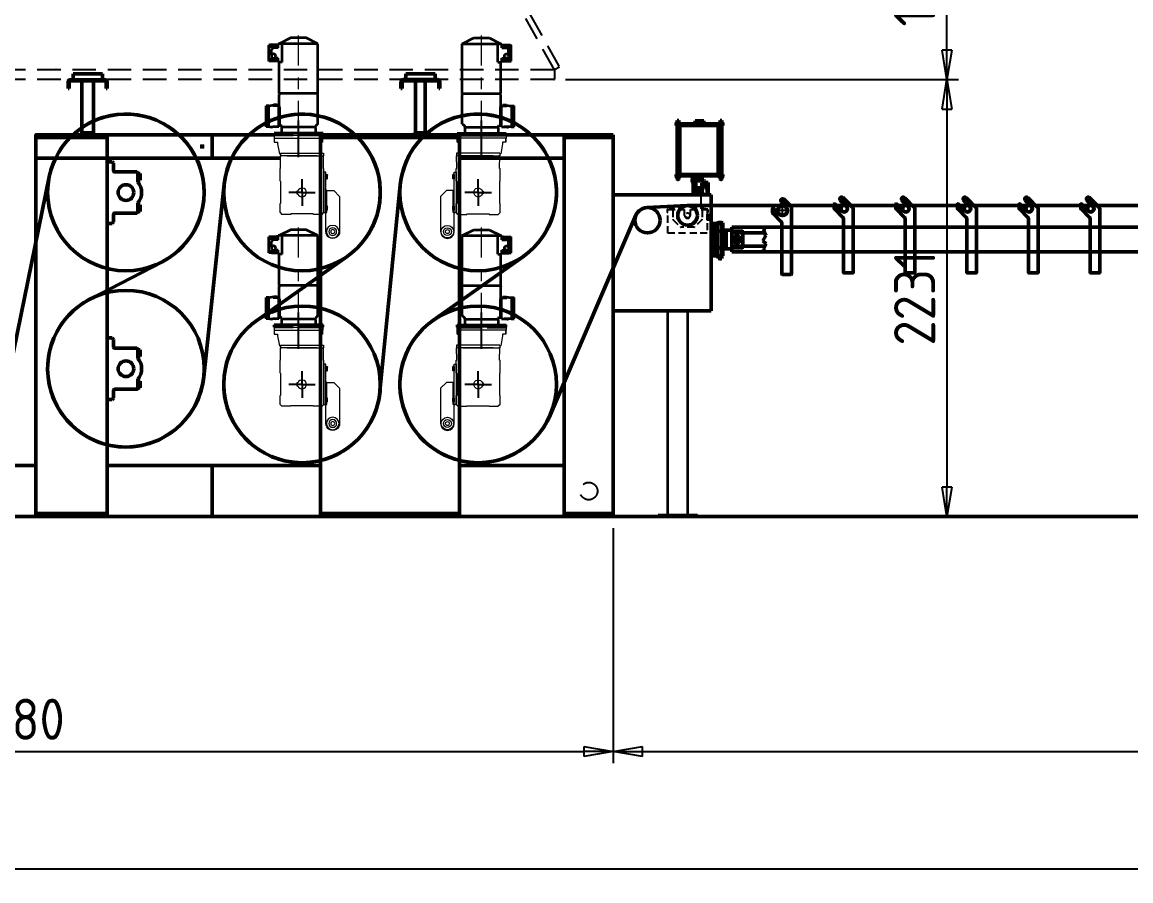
# Model space of a CAD drawing. Header units: millimetres. Extents: x 0 to 35640, y 0 to 17820.
# Drawn here: x 18570 to 24235, y 11044 to 15429 of the extents above; entities that cross this region are included whole.
import ezdxf

# ---------------------------------------------------------------- set-up
doc = ezdxf.new("R2010")
doc.units = ezdxf.units.MM
doc.header["$LTSCALE"] = 60
for name, pattern in [('ACISOWELD', [3, 2, -1]), ('AM_ISO08W050x2', [9, 6, -0.75, 1.5, -0.75]), ('CENTER', [7, 4, -1, 1, -1])]:
    doc.linetypes.add(name, pattern=pattern)
doc.layers.add('1', color=7, linetype='Continuous', true_color=0xffffff)
for name, color, linetype, lineweight in [('AM_0', 7, 'Continuous', 50), ('AM_3', 6, 'ACISOWELD', 25), ('AM_5', 3, 'Continuous', 25), ('AM_7', 4, 'CENTER', 25)]:
    doc.layers.add(name, color=color, linetype=linetype, lineweight=lineweight)
doc.styles.get("Standard").update_dxf_attribs({"font": 'ISOCP.SHX'})
doc.dimstyles.new('AM_ISO$0', dxfattribs={"dimtxt": 3.5, "dimasz": 2.5, "dimexe": 1, "dimexo": 1, "dimgap": 1, "dimtad": 1, "dimdsep": 46, "dimtxsty": 'Standard', "dimblk": 'CLOSED', "dimcen": 0, "dimclrd": 256, "dimclre": 256, "dimclrt": 2, "dimadec": 0, "dimazin": 2, "dimtp": 0.1, "dimtm": 0.1, "dimtfac": 0.71, "dimtmove": 0, "dimatfit": 3, "dimfxl": 0, "dimlwd": -1, "dimlwe": -1, "dimarcsym": 1})

# ---------------------------------------------------------------- blocks, each defined once
blk = doc.blocks.new('_Closed')
at = {"color": 0, "linetype": 'ByBlock', "lineweight": -2}
for p, q in [((-1, 0.167), (0, 0)), ((-1, 0.167), (-1, -0.167)), ((0, 0), (-1, -0.167)), ((0, 0), (-1, 0))]:
    blk.add_line(p, q, dxfattribs=at)
blk = doc.blocks.new('*D9')
at = {"layer": 'AM_5', "transparency": 16777216}
for p, q in [((21590.3, 12844.4), (21590.3, 11644.4)), ((27610.3, 12844.4), (27610.3, 11644.4)), ((21740.3, 11704.4), (27460.3, 11704.4))]:
    blk.add_line(p, q, dxfattribs=at)
at = {"layer": 'Defpoints', "color": 0, "transparency": 16777216}
for p in [(21590.3, 12904.4), (27610.3, 12904.4), (27610.3, 11704.4)]:
    blk.add_point(p, dxfattribs=at)
at = {"layer": 'AM_5', "transparency": 16777216, "xscale": 150, "yscale": 150, "zscale": 150, "rotation": 180}
blk.add_blockref('_Closed', (21590.3, 11704.4), dxfattribs=at)
at = {"layer": 'AM_5', "transparency": 16777216, "xscale": 150, "yscale": 150, "zscale": 150}
blk.add_blockref('_Closed', (27610.3, 11704.4), dxfattribs=at)
at = {"layer": 'AM_5', "color": 2, "transparency": 16777216, "insert": (24600.3, 11869.4), "char_height": 210, "attachment_point": 5}
blk.add_mtext('6020', dxfattribs=at)
blk = doc.blocks.new('*D12')
at = {"layer": 'AM_5', "transparency": 16777216}
for p, q in [((16610.3, 12844.4), (16610.3, 11644.4)), ((21590.3, 12844.4), (21590.3, 11644.4)), ((16760.3, 11704.4), (21440.3, 11704.4))]:
    blk.add_line(p, q, dxfattribs=at)
at = {"layer": 'Defpoints', "color": 0, "transparency": 16777216}
for p in [(16610.3, 12904.4), (21590.3, 12904.4), (21590.3, 11704.4)]:
    blk.add_point(p, dxfattribs=at)
at = {"layer": 'AM_5', "transparency": 16777216, "xscale": 150, "yscale": 150, "zscale": 150, "rotation": 180}
blk.add_blockref('_Closed', (16610.3, 11704.4), dxfattribs=at)
at = {"layer": 'AM_5', "transparency": 16777216, "xscale": 150, "yscale": 150, "zscale": 150}
blk.add_blockref('_Closed', (21590.3, 11704.4), dxfattribs=at)
at = {"layer": 'AM_5', "color": 2, "transparency": 16777216, "insert": (18511.9, 11869.4), "char_height": 210, "attachment_point": 5}
blk.add_mtext('4980', dxfattribs=at)
blk = doc.blocks.new('*D21')
at = {"layer": 'AM_5', "transparency": 16777216}
for p, q in [((3820.8, 12844.4), (3820.8, 11044.4)), ((29610.3, 12844.4), (29610.3, 11044.4)), ((29460.3, 11104.4), (3970.8, 11104.4))]:
    blk.add_line(p, q, dxfattribs=at)
at = {"layer": 'Defpoints', "color": 0, "transparency": 16777216}
for p in [(3820.8, 12904.4), (29610.3, 12904.4), (3820.8, 11104.4)]:
    blk.add_point(p, dxfattribs=at)
at = {"layer": 'AM_5', "transparency": 16777216, "xscale": 150, "yscale": 150, "zscale": 150, "rotation": 180}
blk.add_blockref('_Closed', (3820.8, 11104.4), dxfattribs=at)
at = {"layer": 'AM_5', "transparency": 16777216, "xscale": 150, "yscale": 150, "zscale": 150}
blk.add_blockref('_Closed', (29610.3, 11104.4), dxfattribs=at)
at = {"layer": 'AM_5', "color": 2, "transparency": 16777216, "insert": (16715.6, 11269.4), "char_height": 210, "attachment_point": 5}
blk.add_mtext('25790', dxfattribs=at)
blk = doc.blocks.new('A$C74057255')
at = {"layer": 'AM_0', "color": 1}
for p, q in [((281.2, 51.5), (326.3, 96.5)), ((315.2, 58.8), (350.9, 94.6)), ((327, 97.3), (327.7, 98)), ((327.7, 98), (329.1, 98)), ((329.8, 98), (349.5, 98)), ((339.2, 34.8), (371.1, 66.7)), ((0, 48), (0, 2)), ((2, 50), (277.6, 50)), ((279.7, 51.5), (279.7, 51.6)), ((330.7, 0.8), (329.9, 0)), ((331.3, 1.5), (383.8, 54)), ((2, 0), (327.8, 0)), ((328.5, 0), (329.9, 0))]:
    blk.add_line(p, q, dxfattribs=at)
for centre, radius, start, end in [((327.2, 46.8), 17, 135, 315), ((329.8, 93), 5, 90, 135), ((349.5, 96), 2, 315, 90), ((377.5, 60.3), 9, 315, 135), ((2, 48), 2, 90, 180), ((2, 2), 2, 180, 270), ((277.6, 55), 5, 270, 315), ((327.8, 5), 5, 270, 315)]:
    blk.add_arc(centre, radius, start, end, dxfattribs=at)
blk = doc.blocks.new('A$Cbb9872ac')
at = {"layer": 'AM_0', "color": 1}
for p, q in [((267.2, 51.5), (312.3, 96.5)), ((307.8, 65.2), (337.2, 94.6)), ((315.8, 98), (335.8, 98)), ((0, 48), (0, 2)), ((2, 50), (263.6, 50)), ((265.7, 51.5), (265.7, 51.6)), ((344.5, 1.5), (384.9, 41.9)), ((344.6, 28.4), (369.8, 53.7)), ((2, 0), (340.9, 0))]:
    blk.add_line(p, q, dxfattribs=at)
for centre, radius, start, end in [((326.2, 46.8), 26, 135, 315), ((315.8, 93), 5, 90, 135), ((335.8, 96), 2, 315, 90), ((2, 48), 2, 90, 180), ((2, 2), 2, 180, 270), ((263.6, 55), 5, 270, 315), ((340.9, 5), 5, 270, 315), ((376.6, 47), 9.5, 315.0074, 135)]:
    blk.add_arc(centre, radius, start, end, dxfattribs=at)
at = {"layer": 'AM_7', "color": 1}
for p, q in [((326.2, 26.6), (326.2, 67.1)), ((371.5, 55.3), (376.6, 60.4)), ((383.3, 53.7), (376.6, 60.4)), ((305.9, 46.8), (346.4, 46.8)), ((383.3, 53.7), (390, 47)), ((384.9, 41.9), (390, 47))]:
    blk.add_line(p, q, dxfattribs=at)
blk = doc.blocks.new('TRAV 3900')
at = {"layer": 'AM_0', "color": 1}
for p, q in [((3900, 125), (0, 125)), ((0, 125), (0, 0)), ((3900, 125), (3900, 0)), ((0, 0), (3900, 0))]:
    blk.add_line(p, q, dxfattribs=at)
blk = doc.blocks.new('Odgdfgh')
at = {"layer": 'AM_0', "color": 1}
for p, q in [((321, 1997.1), (321, 2005.1)), ((321, 2005.1), (561, 2005.1)), ((321, 1997.1), (561, 1997.1)), ((340, 2006.6), (322, 2006.6)), ((322, 2006.6), (322, 2005.1)), ((323.8, 2014.1), (323.8, 2009.6)), ((323.8, 2008.6), (323.8, 2006.6)), ((338.2, 2008.6), (323.8, 2008.6)), ((327, 2015.1), (325.4, 2015.1)), ((327, 2022.1), (328, 2023.1)), ((327, 2022.1), (335, 2022.1)), ((327, 2022.1), (327, 2015.1)), ((336.6, 2015.1), (327, 2015.1)), ((327, 2014.1), (327, 2009.6)), ((327, 1997.1), (327, 1747.1)), ((334, 2023.1), (328, 2023.1)), ((328, 2023.1), (328, 2015.1)), ((334, 2023.1), (335, 2022.1)), ((334, 2023.1), (334, 2015.1)), ((335, 2022.1), (335, 2015.1)), ((335, 2014.1), (335, 2009.6)), ((335, 1997.1), (335, 1747.1)), ((338.2, 2014.1), (338.2, 2009.6)), ((338.2, 2008.6), (338.2, 2006.6)), ((340, 2006.6), (340, 2005.1)), ((341, 1997.1), (341, 1747.1)), ((418.5, 2005.1), (418.5, 2021.1)), ((418.5, 2021.1), (463.5, 2021.1)), ((423.5, 2005.1), (423.5, 2021.1)), ((428.4, 2005.1), (428.4, 2021.1)), ((433.2, 2005.1), (433.2, 2021.1)), ((438.6, 2005.1), (438.6, 2021.1)), ((443.3, 2005.1), (443.3, 2021.1)), ((448.8, 2005.1), (448.8, 2021.1)), ((453.5, 2005.1), (453.5, 2021.1)), ((458.5, 2005.1), (458.5, 2021.1)), ((463.5, 2021.1), (463.5, 2005.1)), ((536, 1997.1), (536, 1747.1)), ((541, 1997.1), (541, 1747.1)), ((542, 2006.6), (560, 2006.6)), ((542, 2006.6), (542, 2005.1)), ((543.8, 2014.1), (543.8, 2009.6)), ((543.8, 2008.6), (558.2, 2008.6)), ((543.8, 2008.6), (543.8, 2006.6)), ((545.4, 2015.1), (555, 2015.1)), ((548, 2023.1), (547, 2022.1)), ((555, 2022.1), (547, 2022.1)), ((547, 2022.1), (547, 2015.1)), ((547, 2014.1), (547, 2009.6)), ((547, 1997.1), (547, 1747.1)), ((548, 2023.1), (554, 2023.1)), ((548, 2023.1), (548, 2015.1)), ((555, 2022.1), (554, 2023.1)), ((554, 2023.1), (554, 2015.1)), ((555, 2022.1), (555, 2015.1)), ((555, 2015.1), (556.6, 2015.1)), ((555, 2014.1), (555, 2009.6)), ((555, 1997.1), (555, 1747.1)), ((558.2, 2014.1), (558.2, 2009.6)), ((558.2, 2008.6), (558.2, 2006.6)), ((560, 2006.6), (560, 2005.1)), ((561, 1997.1), (561, 2005.1)), ((321, 1747.1), (321, 1739.1)), ((561, 1747.1), (321, 1747.1)), ((561, 1739.1), (321, 1739.1)), ((322, 1737.6), (322, 1739.1)), ((340, 1737.6), (322, 1737.6)), ((323.8, 1735.6), (323.8, 1737.6)), ((338.2, 1735.6), (323.8, 1735.6)), ((323.8, 1730.1), (323.8, 1734.6)), ((327, 1729.1), (325.4, 1729.1)), ((327, 1730.1), (327, 1734.6)), ((327, 1722.1), (327, 1729.1)), ((336.6, 1729.1), (327, 1729.1)), ((327, 1722.1), (328, 1721.1)), ((327, 1722.1), (335, 1722.1)), ((328, 1721.1), (328, 1729.1)), ((334, 1721.1), (328, 1721.1)), ((334, 1721.1), (334, 1729.1)), ((334, 1721.1), (335, 1722.1)), ((335, 1730.1), (335, 1734.6)), ((335, 1722.1), (335, 1729.1)), ((338.2, 1735.6), (338.2, 1737.6)), ((338.2, 1730.1), (338.2, 1734.6)), ((340, 1737.6), (340, 1739.1)), ((403, 1734.1), (403, 1728.1)), ((417.8, 1735.1), (404.1, 1735.1)), ((417.8, 1727.1), (404.1, 1727.1)), ((404.2, 1720.5), (404.2, 1711.7)), ((404.4, 1739.1), (404.4, 1735.1)), ((416.9, 1711.1), (404.9, 1711.1)), ((404.9, 1711.1), (404.9, 1706.6)), ((405.2, 1734.1), (405.2, 1728.1)), ((405.3, 1739.1), (405.3, 1735.1)), ((416.4, 1721.1), (405.4, 1721.1)), ((406.1, 1725.6), (406.1, 1721.1)), ((415.8, 1725.6), (406.1, 1725.6)), ((415.4, 1705.1), (406.4, 1705.1)), ((406.6, 1727.1), (406.6, 1721.1)), ((406.6, 1720.5), (406.6, 1711.7)), ((407.9, 1705.1), (407.9, 1642.5)), ((413.9, 1705.1), (413.9, 1642.5)), ((415.2, 1727.1), (415.2, 1721.1)), ((415.2, 1720.5), (415.2, 1711.7)), ((415.8, 1725.6), (415.8, 1721.1)), ((416.7, 1739.1), (416.7, 1735.1)), ((416.7, 1734.1), (416.7, 1728.1)), ((416.9, 1711.1), (416.9, 1706.6)), ((417.6, 1739.1), (417.6, 1735.1)), ((417.7, 1720.5), (417.7, 1711.7)), ((418.9, 1734.1), (418.9, 1728.1)), ((422.5, 1678.1), (422.5, 1715.1)), ((459.5, 1715.1), (422.5, 1715.1)), ((427, 1739.1), (455, 1739.1)), ((455, 1729.1), (427, 1729.1)), ((427, 1715.1), (427, 1729.1)), ((427.1, 1729.1), (427.1, 1739.1)), ((427.1, 1729.1), (454.8, 1729.1)), ((434.6, 1729.1), (434.6, 1739.1)), ((447.4, 1729.1), (447.4, 1739.1)), ((454.8, 1729.1), (454.8, 1739.1)), ((455, 1715.1), (455, 1729.1)), ((459.5, 1678.1), (459.5, 1715.1)), ((459.5, 1705.6), (466, 1705.6)), ((466, 1679.1), (466, 1714.1)), ((466, 1714.1), (471, 1714.1)), ((471, 1679.1), (471, 1714.1)), ((471, 1705.6), (481, 1705.6)), ((481, 1706.6), (485, 1706.6)), ((481, 1642.5), (481, 1706.6)), ((485, 1642.5), (485, 1706.6)), ((542, 1737.6), (542, 1739.1)), ((542, 1737.6), (560, 1737.6)), ((543.8, 1735.6), (543.8, 1737.6)), ((543.8, 1735.6), (558.2, 1735.6)), ((543.8, 1730.1), (543.8, 1734.6)), ((545.4, 1729.1), (555, 1729.1)), ((547, 1730.1), (547, 1734.6)), ((547, 1722.1), (547, 1729.1)), ((548, 1721.1), (547, 1722.1)), ((555, 1722.1), (547, 1722.1)), ((548, 1721.1), (548, 1729.1)), ((548, 1721.1), (554, 1721.1)), ((554, 1721.1), (554, 1729.1)), ((555, 1722.1), (554, 1721.1)), ((555, 1730.1), (555, 1734.6)), ((555, 1722.1), (555, 1729.1)), ((555, 1729.1), (556.6, 1729.1)), ((558.2, 1735.6), (558.2, 1737.6)), ((558.2, 1730.1), (558.2, 1734.6)), ((560, 1737.6), (560, 1739.1)), ((561, 1747.1), (561, 1739.1)), ((459.5, 1678.1), (422.5, 1678.1)), ((423.7, 1642), (423.7, 1654)), ((423.7, 1654), (458.3, 1654)), ((427, 1664.1), (427, 1678.1)), ((455, 1664.1), (427, 1664.1)), ((427.1, 1654), (427.1, 1664.1)), ((434.6, 1654), (434.6, 1664.1)), ((447.4, 1654), (447.4, 1664.1)), ((454.8, 1654), (454.8, 1664.1)), ((455, 1664.1), (455, 1678.1)), ((458.3, 1642), (458.3, 1654)), ((459.5, 1687.6), (466, 1687.6)), ((466, 1679.1), (471, 1679.1)), ((471, 1687.6), (481, 1687.6)), ((500, 1642.5), (0, 1642.5)), ((0, 1642.5), (0, 1050.5)), ((500, 1642.5), (500, 1050.5)), ((515, 1497), (500, 1497)), ((500, 1497), (500, 1332)), ((515, 1497), (560, 1497)), ((515, 1497), (515, 1332)), ((532, 1497), (532, 1500)), ((532, 1500), (560, 1500)), ((532, 1497), (532, 1332)), ((560, 1500), (560, 1497)), ((560, 1497), (560, 1332)), ((606.5, 1477), (774.3, 1477)), ((606.5, 1477), (606.5, 1449)), ((774.3, 1477), (769.9, 1457.2)), ((515, 1457), (577, 1457)), ((562, 1462), (606.5, 1462)), ((562, 1457), (562, 1462)), ((562, 1462), (606.5, 1462)), ((577, 1457), (577, 1372)), ((577, 1457), (577, 1372)), ((606.5, 1449), (773.9, 1449)), ((632, 1431.8), (617, 1423.2)), ((617, 1423.2), (617, 1405.8)), ((647, 1423.2), (632, 1431.8)), ((647, 1405.8), (647, 1423.2)), ((662, 1449), (662, 1380)), ((662, 1449), (662, 1380)), ((780.8, 1434.9), (764.1, 1408.1)), ((769.9, 1457.2), (780.8, 1434.9)), ((577, 1372), (515, 1372)), ((562, 1372), (562, 1367)), ((562, 1367), (606.5, 1367)), ((562, 1367), (606.5, 1367)), ((606.5, 1380), (606.5, 1352)), ((606.5, 1380), (774.2, 1380)), ((617, 1405.8), (632, 1397.2)), ((632, 1397.2), (647, 1405.8)), ((764.1, 1408.1), (781.3, 1392.6)), ((781.3, 1392.6), (767.4, 1367.8)), ((767.4, 1367.8), (772.7, 1352)), ((515, 1332), (500, 1332)), ((560, 1332), (515, 1332)), ((536, 1317), (536, 1332)), ((556, 1317), (536, 1317)), ((556, 1332), (556, 1317)), ((606.5, 1352), (772.7, 1352)), ((0, 1050.5), (500, 1050.5))]:
    blk.add_line(p, q, dxfattribs=at)
at = {"layer": 'AM_0', "color": 1, "lineweight": 35}
for p, q in [((280, 8), (280, 1050.5)), ((380, 1050.5), (380, 8)), ((230, 0), (230, 8)), ((230, 8), (430, 8)), ((230, 0), (430, 0)), ((430, 8), (430, 0))]:
    blk.add_line(p, q, dxfattribs=at)
at = {"layer": 'AM_0', "color": 1}
for centre, radius in [((380, 1538), 50), ((175, 1513), 64.5), ((632, 1414.5), 18.5), ((632, 1414.5), 15), ((632, 1414.5), 8.65)]:
    blk.add_circle(centre, radius, dxfattribs=at)
for centre, radius, start, end in [((325.4, 2013.4), 1.77, 25.8272, 154.166), ((325.4, 2010.4), 1.77, 205.827, 334.173), ((331, 2006.6), 8.5, 61.9275, 118.073), ((331, 2017.1), 8.5, 241.928, 298.073), ((336.6, 2013.4), 1.77, 25.8272, 154.166), ((336.6, 2010.4), 1.77, 205.827, 334.173), ((545.4, 2013.4), 1.77, 25.8272, 154.166), ((545.4, 2010.4), 1.77, 205.827, 334.173), ((551, 2006.6), 8.5, 61.9275, 118.073), ((551, 2017.1), 8.5, 241.928, 298.073), ((556.6, 2013.4), 1.77, 25.8343, 154.173), ((556.6, 2010.4), 1.77, 205.827, 334.173), ((325.4, 1733.8), 1.77, 25.8272, 154.166), ((325.4, 1730.9), 1.77, 205.827, 334.173), ((331, 1727.1), 8.5, 61.9275, 118.073), ((331, 1737.6), 8.5, 241.928, 298.073), ((336.6, 1733.8), 1.77, 25.8272, 154.166), ((336.6, 1730.9), 1.77, 205.827, 334.173), ((404.1, 1734), 1.13, 6.7992, 173.201), ((404.1, 1728.3), 1.13, 186.799, 353.201), ((405.4, 1719.6), 1.57, 38.1121, 141.888), ((405.4, 1712.7), 1.57, 218.112, 321.888), ((406.4, 1706.6), 1.5, 180, 270), ((410.9, 1718.3), 16.9, 70.1761, 109.824), ((410.9, 1744), 16.9, 250.176, 289.824), ((410.9, 1705.5), 15.6, 74.0489, 105.951), ((410.9, 1726.7), 15.6, 254.049, 285.951), ((416.4, 1719.6), 1.57, 38.1121, 141.888), ((416.4, 1712.7), 1.57, 218.112, 321.888), ((415.4, 1706.6), 1.5, 270, 0), ((417.8, 1734), 1.13, 6.7992, 173.201), ((417.8, 1728.3), 1.13, 186.799, 353.201), ((545.4, 1733.8), 1.77, 25.8272, 154.166), ((545.4, 1730.9), 1.77, 205.827, 334.173), ((551, 1727.1), 8.5, 61.9275, 118.073), ((551, 1737.6), 8.5, 241.928, 298.073), ((556.6, 1733.8), 1.77, 25.8343, 154.173), ((556.6, 1730.9), 1.77, 205.827, 334.173), ((546, 1455.6), 46.6, 72.5147, 107.4853), ((632, 1414.5), 10, 260, 170)]:
    blk.add_arc(centre, radius, start, end, dxfattribs=at)
at = {"layer": 'AM_0', "color": 1, "lineweight": 35}
for points in [[(280, 8), (280, 13), (275, 8)], [(380, 8), (380, 13), (385, 8)]]:
    blk.add_solid(points, dxfattribs=at)
at = {"layer": 'AM_3', "color": 1, "ltscale": 0.3}
for p, q in [((276, 1566.6), (276, 1553)), ((277.5, 1553), (276, 1553)), ((277.5, 1565), (277.5, 1566.6)), ((277.5, 1553), (277.5, 1565)), ((277.5, 1553), (279, 1553)), ((278.6, 1569.7), (336.4, 1579.9)), ((278.9, 1568.2), (336.6, 1578.4)), ((279, 1446.5), (279, 1553)), ((280.5, 1568), (302, 1568)), ((280.5, 1568), (365, 1568)), ((305, 1565), (305, 1518.6)), ((336.4, 1579.9), (336.6, 1578.4)), ((365, 1538), (365, 1568)), ((395, 1538), (395, 1568)), ((395, 1568), (479.5, 1568)), ((423.6, 1579.9), (423.4, 1578.4)), ((481.1, 1568.2), (423.4, 1578.4)), ((481.4, 1569.7), (423.6, 1579.9)), ((455, 1565), (455, 1518.6)), ((479.5, 1568), (458, 1568)), ((482.5, 1553), (481, 1553)), ((481, 1553), (481, 1446.5)), ((481, 1513), (481, 1543)), ((481, 1543), (491, 1543)), ((482.5, 1565), (482.5, 1566.6)), ((482.5, 1553), (482.5, 1565)), ((482.5, 1553), (484, 1553)), ((484, 1566.6), (484, 1553)), ((491, 1543), (491, 1513)), ((305.4, 1517.5), (344.5, 1478.4)), ((414.4, 1478), (345.6, 1478)), ((454.5, 1517.5), (415.4, 1478.4)), ((491, 1513), (481, 1513)), ((369.5, 1446.5), (279, 1446.5)), ((481, 1446.5), (390.5, 1446.5))]:
    blk.add_line(p, q, dxfattribs=at)
at = {"layer": 'AM_3', "color": 1}
for p, q in [((606.5, 1462), (662, 1462)), ((662, 1462), (662, 1449)), ((662, 1367), (606.5, 1367)), ((662, 1380), (662, 1367))]:
    blk.add_line(p, q, dxfattribs=at)
at = {"layer": 'AM_3', "color": 1, "ltscale": 0.3}
blk.add_circle((380, 1538), 12.5, dxfattribs=at)
for centre, radius, start, end in [((279.1, 1566.6), 3.1, 99.9957, 180), ((279.1, 1566.6), 1.6, 99.9999, 180), ((280.5, 1565), 3, 90, 180), ((302, 1565), 3, 0, 90), ((380, 1538), 15, 180, 0), ((458, 1565), 3, 90, 180), ((479.5, 1565), 3, 0, 90), ((480.9, 1566.6), 1.6, 0, 80.0001), ((480.9, 1566.6), 3.1, 0, 80.0043), ((306.5, 1518.6), 1.5, 180, 225), ((345.6, 1479.5), 1.5, 225, 270), ((414.4, 1479.5), 1.5, 270, 315), ((453.5, 1518.6), 1.5, 315, 0)]:
    blk.add_arc(centre, radius, start, end, dxfattribs=at)
for points in [[(279, 1553), (279, 1551.5), (277.5, 1553)], [(481, 1553), (482.5, 1553), (481, 1551.5)], [(481, 1543), (484, 1543), (481, 1546)], [(481, 1513), (481, 1510), (484, 1513)]]:
    blk.add_solid(points, dxfattribs=at)
at = {"layer": 'AM_7', "color": 1, "linetype": 'AM_ISO08W050x2'}
blk.add_line((450, 1576.5), (450, 1702.5), dxfattribs=at)
at = {"layer": 'AM_7', "color": 1}
blk.add_line((546, 1506), (546, 1307.8), dxfattribs=at)
blk = doc.blocks.new('103342')
at = {"layer": 'AM_0', "color": 1}
for p, q in [((365, 260), (900, 260)), ((900, 260), (900, 0)), ((0, 0), (900, 0))]:
    blk.add_line(p, q, dxfattribs=at)
blk = doc.blocks.new('103340')
at = {"layer": 'AM_0', "color": 1, "linetype": 'Continuous'}
for p, q in [((0, 1950), (0, 0)), ((0, 1950), (365, 1950)), ((0, 1935), (365, 1935)), ((365, 1950), (365, 0)), ((0, 15), (365, 15)), ((0, 0), (365, 0))]:
    blk.add_line(p, q, dxfattribs=at)
blk = doc.blocks.new('sost cappa')
at = {"layer": 'AM_0', "color": 1}
for p, q in [((-75, 280.05), (-75, 310.05)), ((-75, 310.05), (75, 310.05)), ((75, 310.05), (75, 280.05)), ((-100, 270.05), (-100, 235.05)), ((-100, 235.05), (-95, 235.05)), ((-95, 270.05), (-95, 235.05)), ((90, 280.05), (-90, 280.05)), ((90, 275.05), (-90, 275.05)), ((-30, 275.05), (-30, 0)), ((30, 0), (30, 275.05)), ((95, 235.05), (95, 270.05)), ((95, 235.05), (100, 235.05)), ((100, 235.05), (100, 270.05)), ((30, 10), (-30, 10))]:
    blk.add_line(p, q, dxfattribs=at)
for centre, radius, start, end in [((-90, 270.05), 10, 90, 180), ((-90, 270.05), 5, 90, 180), ((90, 270.05), 10, 0, 90), ((90, 270.05), 5, 0, 90)]:
    blk.add_arc(centre, radius, start, end, dxfattribs=at)
blk = doc.blocks.new('103343')
at = {"layer": 'AM_0', "color": 1}
for p, q in [((0, 260), (0, 0)), ((555, 260), (0, 260)), ((1800, 260), (1265, 260)), ((2050, 260), (2050, 0)), ((2050, 0), (0, 0))]:
    blk.add_line(p, q, dxfattribs=at)
blk = doc.blocks.new('103347')
at = {"layer": 'AM_0', "color": 1, "linetype": 'Continuous'}
for p, q in [((1965, 250), (15, 250)), ((15, 250), (15, 0)), ((30, 250), (30, 0)), ((1950, 250), (1950, 0)), ((1950, 250), (1950, 0)), ((1965, 250), (1965, 0)), ((1965, 0), (15, 0))]:
    blk.add_line(p, q, dxfattribs=at)
blk = doc.blocks.new('103339')
at = {"layer": 'AM_0', "color": 1, "linetype": 'Continuous'}
for p, q in [((0, 1950), (0, 0)), ((0, 1950), (710, 1950)), ((0, 1935), (710, 1935)), ((710, 1950), (710, 0)), ((0, 15), (710, 15)), ((0, 0), (710, 0))]:
    blk.add_line(p, q, dxfattribs=at)
blk = doc.blocks.new('103341')
at = {"layer": 'AM_0', "color": 1}
for p, q in [((0, 260), (0, 0)), ((200, 260), (685, 260)), ((1395, 260), (2030, 260)), ((2030, 260), (2030, 0)), ((0, 0), (2030, 0))]:
    blk.add_line(p, q, dxfattribs=at)
blk = doc.blocks.new('103345')
at = {"layer": 'AM_0', "color": 1, "linetype": 'Continuous'}
for p, q in [((-555, 120), (-555, 0)), ((-237.5, 120), (-555, 120)), ((1495, 120), (12.5, 120)), ((1495, 120), (1495, 0)), ((-555, 0), (-205.3, 0)), ((1245, 0), (710, 0))]:
    blk.add_line(p, q, dxfattribs=at)
blk = doc.blocks.new('103978')
at = {"layer": 'AM_0', "color": 1}
for p, q in [((75, 311), (-75, 311)), ((-75, 311), (-75, 281)), ((75, 281), (75, 311)), ((-100, 236), (-100, 269)), ((-94, 236), (-100, 236)), ((-94, 236), (-94, 269)), ((-88, 281), (88, 281)), ((-88, 275), (88, 275)), ((-25, 275), (-25, 10)), ((25, 10), (25, 275)), ((94, 269), (94, 236)), ((100, 236), (94, 236)), ((100, 269), (100, 236)), ((-30, 0), (-30, 10)), ((-30, 10), (30, 10)), ((30, 0), (-30, 0)), ((30, 10), (30, 0))]:
    blk.add_line(p, q, dxfattribs=at)
for centre, radius, start, end in [((-88, 269), 12, 90, 180), ((-88, 269), 6, 90, 180), ((88, 269), 12, 0, 90), ((88, 269), 6, 0, 90)]:
    blk.add_arc(centre, radius, start, end, dxfattribs=at)
blk = doc.blocks.new('A$C50085EA8')
at = {"layer": 'AM_3', "color": 1}
for p, q in [((-400.4, 50.7), (-898.3, 944.7)), ((-873.9, 959.3), (-375.1, 63.9)), ((-375.1, 63.9), (-400.1, 49.9)), ((-403, 50), (-7497, 50)), ((-403, 0), (-7497, 0)), ((-2945.5, 52.6), (-2948.5, 52.6)), ((-400, 49.2), (-400, 3))]:
    blk.add_line(p, q, dxfattribs=at)
for centre, start, end in [((-403, 3), 270, 0), ((-403, 49.2), 0, 29.1171)]:
    blk.add_arc(centre, 3, start, end, dxfattribs=at)
blk = doc.blocks.new('A412 P100 B3')
at = {"layer": '1', "color": 1, "linetype": 'Continuous', "lineweight": 18}
for p, q in [((248.4, 124.7), (197, 115.6)), ((197, 115.1), (197, 115.6)), ((197, 115.1), (197, 110.5)), ((248.4, 124.2), (248.4, 124.7)), ((256, 125), (252, 125)), ((256, 141.5), (256, 141.2)), ((269, 141.5), (256, 141.5)), ((256, 141.2), (269, 141.2)), ((256, 141.2), (256, 125)), ((276.5, 141.5), (269, 141.5)), ((269, 141.2), (276.5, 141.2)), ((276.5, 142.5), (276.5, 17.5)), ((292.5, 142.5), (276.5, 142.5)), ((292.5, 142.5), (292.5, 17.5)), ((-103, 112), (-112, 103)), ((-112, 99.6), (-112, 103)), ((-112, 60.4), (-112, 99.6)), ((-112, 57), (-112, 60.4)), ((-109.5, 57), (-112, 57)), ((-109.5, -57), (-109.5, 57)), ((-103, 112), (-99.6, 112)), ((-99.6, 112), (-60.4, 112)), ((-60.4, 112), (-57, 112)), ((-57, 109.5), (-57, 112)), ((57, 109.5), (-57, 109.5)), ((57, 112), (60.4, 112)), ((57, 109.5), (57, 112)), ((60.4, 112), (119.6, 112)), ((119.6, 112), (123, 112)), ((123, 109.5), (123, 112)), ((123, 109.5), (186.5, 110.5)), ((186.5, 110.5), (186.5, 106.8)), ((186.5, 110.5), (187, 110.5)), ((186.5, 106.8), (186.5, 105.6)), ((186.5, 77.5), (186.5, 105.6)), ((186.5, -77.5), (186.5, 77.5)), ((186.5, 76.7), (186.5, -76.7)), ((200, 110.5), (187, 110.5)), ((200, 110.5), (200, 76.7)), ((200, 76.7), (200, -76.7)), ((-7, 26.3), (-7, 23)), ((7, 26.3), (-7, 26.3)), ((7, 23), (7, 26.3)), ((276.5, 17.5), (276.5, -107.5)), ((292.5, 17.5), (292.5, -107.5)), ((-109.5, -57), (-112, -57)), ((-112, -60.4), (-112, -57)), ((-112, -99.6), (-112, -60.4)), ((-112, -103), (-112, -99.6)), ((-112, -103), (-103, -112)), ((-103, -112), (-99.6, -112)), ((-99.6, -112), (-60.4, -112)), ((-60.4, -112), (-57, -112)), ((57, -109.5), (-57, -109.5)), ((-57, -112), (-57, -109.5)), ((57, -112), (57, -109.5)), ((57, -112), (60.4, -112)), ((60.4, -112), (119.6, -112)), ((119.6, -112), (123, -112)), ((123, -112), (123, -109.5)), ((123, -109.5), (186.5, -110.5)), ((186.5, -76.7), (187, -76.7)), ((186.5, -77.5), (186.5, -105.6)), ((186.5, -105.6), (186.5, -106.8)), ((186.5, -106.8), (186.5, -110.5)), ((186.5, -110.5), (187, -110.5)), ((200, -110.5), (187, -110.5)), ((200, -76.7), (200, -110.5)), ((200, -98.5), (249.4, -89.8)), ((252, -90), (256, -90)), ((256, -106.2), (256, -90)), ((256, -106.5), (256, -106.2)), ((256, -106.5), (269, -106.5)), ((269, -106.5), (276.5, -106.5)), ((276.5, -107.5), (292.5, -107.5))]:
    blk.add_line(p, q, dxfattribs=at)
for centre, radius, start, end in [((252, 104), 21, 90, 100), ((0, 0), 22.5, 108.1262, 71.8738), ((252, -69), 21, 262.802, 270)]:
    blk.add_arc(centre, radius, start, end, dxfattribs=at)
for points, knots in [([(-7, 23), (-7, 22.8), (-7, 22.6), (-7, 22.2), (-7, 22.1), (-7, 21.8), (-7, 21.7), (-7, 21.5), (-7, 21.4), (-7, 21.4), (-7, 21.4), (-7, 21.4)], [0, 0, 0, 0, 0.227989, 0.227989, 0.456236, 0.456236, 0.679975, 0.679975, 0.893342, 0.893342, 1, 1, 1, 1]), ([(7, 21.4), (7, 21.4), (7, 21.4), (7, 21.5), (7, 21.6), (7, 21.8), (7, 21.9), (7, 22.2), (7, 22.4), (7, 22.7), (7, 22.8), (7, 23)], [0, 0, 0, 0, 0.202292, 0.202292, 0.404295, 0.404295, 0.610747, 0.610747, 0.826963, 0.826963, 1, 1, 1, 1])]:
    blk.add_open_spline(points, degree=3, knots=knots, dxfattribs=at)
at = {"layer": 'AM_7', "color": 1}
for q in [(0, 68), (-68, 0), (68, 0), (0, -68)]:
    blk.add_line((0, 0), q, dxfattribs=at)
at = {"layer": 'AM_7', "color": 1, "linetype": 'AM_ISO08W050x2'}
blk.add_line((181, 17.5), (367.5, 17.5), dxfattribs=at)
blk = doc.blocks.new('4 KW - 4 POLI')
at = {"color": 1, "linetype": 'Continuous', "lineweight": 35}
for p, q in [((-99, 467), (-39, 497)), ((-99, 212), (-99, 467)), ((-99, 467), (104, 467)), ((-39, 497), (39, 497)), ((39, 497), (99, 467)), ((83.9, 372), (83.9, 467)), ((104, 445.5), (104, 467)), ((104, 462), (110.4, 461.8)), ((110.4, 461.8), (117, 461.5)), ((117, 461.5), (123.7, 461.3)), ((123.7, 461.3), (130.6, 461.1)), ((130.6, 461.1), (137.6, 460.8)), ((137.6, 460.8), (144.7, 460.6)), ((144.7, 460.6), (152, 460.3)), ((152, 378.7), (152, 460.3)), ((104, 452), (110.4, 451.8)), ((104, 445.5), (128, 445.5)), ((110.4, 451.8), (117, 451.6)), ((117, 451.6), (123.7, 451.3)), ((123.7, 451.3), (130.6, 451.1)), ((130.6, 451.1), (137.6, 450.9)), ((137.6, 450.9), (144.7, 450.7)), ((138, 408.1), (138, 435.5)), ((144.7, 450.7), (152, 450.4)), ((83.9, 372), (104, 372)), ((99, 212), (99, 372)), ((104, 372), (104, 393.5)), ((104, 393.5), (123.4, 393.5)), ((104, 387), (110.4, 387.2)), ((104, 377), (110.4, 377.2)), ((110.4, 387.2), (117, 387.4)), ((110.4, 377.2), (117, 377.5)), ((117, 387.4), (123.7, 387.7)), ((117, 377.5), (123.7, 377.7)), ((123.7, 387.7), (130.6, 387.9)), ((123.7, 377.7), (130.6, 377.9)), ((130.6, 387.9), (137.6, 388.1)), ((130.6, 377.9), (137.6, 378.2)), ((137.6, 388.1), (144.7, 388.3)), ((137.6, 378.2), (144.7, 378.4)), ((144.7, 388.3), (152, 388.6)), ((144.7, 378.4), (152, 378.7)), ((-99, 212), (99, 212)), ((-98.5, 58.5), (-98.5, 207.5)), ((-98.4, 207.5), (-98.4, 207.6)), ((-98.4, 207.6), (-98.3, 207.6)), ((-98.4, 207.5), (-98.4, 207.5)), ((-98.4, 207.5), (-98.4, 207.5)), ((-98.4, 207.5), (-98.4, 207.5)), ((-98.4, 207.5), (-98.4, 207.5)), ((-98.3, 207.6), (-98.3, 207.7)), ((-98.3, 207.7), (-98.3, 207.7)), ((-98.3, 207.7), (-98.2, 207.7)), ((-98.3, 207.6), (-98.3, 207.6)), ((-98.3, 207.6), (-98.3, 207.6)), ((-98.2, 207.7), (-98.2, 207.8)), ((-98.2, 207.8), (-98.2, 207.8)), ((-98.2, 207.8), (-98.1, 207.8)), ((-98.1, 207.9), (-98, 208)), ((-98.1, 207.8), (-98.1, 207.9)), ((-98.1, 207.9), (-98.1, 207.9)), ((-98, 208), (-97.9, 208.1)), ((-98, 208), (-98, 208)), ((-97.9, 208.1), (-97.9, 208.2)), ((-97.9, 208.2), (-97.8, 208.2)), ((-97.9, 208.1), (-97.9, 208.1)), ((-97.8, 208.2), (-97.8, 208.3)), ((-97.8, 208.3), (-97.7, 208.3)), ((-97.7, 208.4), (-97.7, 208.5)), ((-97.7, 208.3), (-97.7, 208.4)), ((-97.7, 208.5), (-97.1, 209.1)), ((-97.1, 209.1), (-96.6, 209.7)), ((-96.6, 209.7), (-96.1, 210.3)), ((-96.1, 210.3), (-95.6, 210.9)), ((-95.6, 210.9), (-95, 211.5)), ((-95, 211.5), (-94.5, 212)), ((98, 208.1), (98, 208)), ((98, 208), (98.1, 207.9)), ((98.1, 207.9), (98.1, 207.9)), ((98.1, 207.9), (98.2, 207.8)), ((98.2, 207.8), (98.2, 207.8)), ((98.2, 207.8), (98.2, 207.7)), ((98.2, 207.7), (98.3, 207.7)), ((98.3, 207.7), (98.3, 207.6)), ((98.3, 207.6), (98.3, 207.6)), ((98.3, 207.6), (98.3, 207.6)), ((98.3, 207.6), (98.4, 207.5)), ((98.4, 207.5), (98.4, 207.5)), ((98.4, 207.5), (98.4, 207.5)), ((98.4, 207.5), (98.4, 207.5)), ((98.4, 207.5), (98.4, 207.5)), ((98.5, 145.4), (98.5, 207.5)), ((96.5, 144), (101.5, 147.5)), ((96.5, 49), (96.5, 144)), ((101.5, 42.5), (101.5, 150.5)), ((101.5, 150.5), (107.5, 150.5)), ((107.5, 149.5), (107.5, 151.5)), ((107.5, 151.5), (129.5, 151.5)), ((107.5, 149.5), (129.5, 149.5)), ((109, 151.5), (109, 155)), ((109, 155), (128, 155)), ((128, 151.5), (128, 155)), ((128, 152.2), (153.7, 148.6)), ((129.5, 149.5), (129.5, 151.5)), ((131.1, 152.3), (136.4, 152.3)), ((136.4, 152.3), (158.9, 148.6)), ((152, 150.5), (166, 150.5)), ((153.7, 148.6), (153.7, 44.4)), ((159, 146.9), (166, 146.9)), ((166, 42.5), (166, 150.5)), ((-98.4, 58.5), (-98.4, 58.4)), ((-98.4, 58.5), (-98.4, 58.5)), ((-98.4, 58.5), (-98.4, 58.5)), ((-98.4, 58.5), (-98.4, 58.5)), ((-98.4, 58.4), (-98.3, 58.4)), ((-98.3, 58.4), (-98.3, 58.3)), ((-98.3, 58.4), (-98.3, 58.4)), ((-98.3, 58.4), (-98.3, 58.4)), ((-98.3, 58.3), (-98.2, 58.3)), ((-98.2, 58.3), (-98.2, 58.2)), ((-98.2, 58.2), (-98.1, 58.1)), ((-98.2, 58.2), (-98.2, 58.2)), ((-125, 0), (-125, 11)), ((-125, 11), (0, 11)), ((-125, 0), (0, 0)), ((-96.3, 56), (-95.7, 55.2)), ((-89.8, 49.9), (-89, 49.3)), ((-89, 49.3), (-88.1, 48.7)), ((-88.1, 48.7), (-87.3, 48.1)), ((-87.3, 48.1), (-86.4, 47.5)), ((-86.4, 47.5), (-85.5, 47)), ((-85.5, 47), (-85.5, 47.4)), ((-85.5, 40.5), (-85.5, 47)), ((-85.5, 47), (-85.5, 47)), ((-85.5, 40.5), (85.5, 40.5)), ((-8.1, 11), (125, 11)), ((28.6, 0), (125, 0)), ((85.5, 46.8), (88.6, 49)), ((85.5, 40.5), (85.5, 46.8)), ((88.6, 49), (96.5, 49)), ((96.5, 49), (101.5, 45.5)), ((101.5, 42.5), (131.1, 42.5)), ((153.7, 44.4), (115.5, 42.5)), ((125, 0), (125, 11)), ((131.1, 40.7), (136.4, 40.7)), ((158.9, 44.4), (136.4, 40.7)), ((152, 42.5), (166, 42.5)), ((159, 46.1), (166, 46.1))]:
    blk.add_line(p, q, dxfattribs=at)
at = {"color": 1, "linetype": 'CENTER', "lineweight": 13}
blk.add_line((0, -65), (0, 509.2), dxfattribs=at)
at = {"color": 1, "linetype": 'Continuous', "lineweight": 13}
blk.add_line((102.4, 0), (0, 0), dxfattribs=at)
at = {"color": 1, "linetype": 'Continuous', "lineweight": 35}
blk.add_circle((128, 403.5), 11, dxfattribs=at)
for centre, radius, start, end in [((128, 435.5), 10, 0, 90), ((-62.6, 180.3), 45, 135.188, 142.7868), ((62.6, 180.3), 45, 37.2132, 44.812), ((-62.6, 85.7), 45, 217.2132, 239.3545), ((54, 28.1), 140, 174.9224, 187.0196), ((-54, 28.1), 140, 352.9804, 5.0776)]:
    blk.add_arc(centre, radius, start, end, dxfattribs=at)
at = {"layer": 'AM_0', "lineweight": 35}
blk.add_line((-98.4, 58.5), (-98.5, 58.5), dxfattribs=at)
blk = doc.blocks.new('REAZ A412')
at = {"layer": '1', "color": 1, "linetype": 'Continuous', "lineweight": 18}
for p, q in [((-303, 35), (-303, 45)), ((-303, 45), (-97, 45)), ((-97, 35), (-303, 35)), ((-291, 34.6), (-285.5, 34.6)), ((-291, 34.6), (-291, 28.3)), ((-291, 28.3), (-289.5, 27.5)), ((-289.5, 27.5), (-288.2, 27.5)), ((-288.6, 35), (-289, 34.6)), ((-280, 27.5), (-288.2, 27.5)), ((-285.5, 34.6), (-274.5, 34.6)), ((-285.5, 34.6), (-285.5, 28.3)), ((-271.8, 27.5), (-280, 27.5)), ((-274.5, 34.6), (-269, 34.6)), ((-274.5, 34.6), (-274.5, 28.3)), ((-270.5, 27.5), (-271.8, 27.5)), ((-271, 34.6), (-271.4, 35)), ((-270.5, 27.5), (-269, 28.3)), ((-269, 34.6), (-269, 28.3)), ((-215, 35), (-210, 30)), ((-210, 30), (-210, -5)), ((-129.7, 30), (-210, 30)), ((-129.7, 34.6), (-129.3, 34.6)), ((-129.7, 34.6), (-129.7, 28.3)), ((-124.4, 27.5), (-129.5, 27.5)), ((-129.3, 34.6), (-119.6, 34.6)), ((-129.3, 34.6), (-129.3, 28.3)), ((-128.6, 35), (-129, 34.6)), ((-114.9, 27.5), (-124.4, 27.5)), ((-119.6, 34.6), (-110.3, 34.6)), ((-119.6, 34.6), (-119.6, 28.3)), ((-110.5, 27.5), (-114.9, 27.5)), ((-111, 34.6), (-111.4, 35)), ((-110.3, 34.6), (-110.3, 28.3)), ((-97, 30), (-110.3, 30)), ((-97, 45), (-97, 35)), ((-97, 40), (-92, 35)), ((0, 35), (-97, 35)), ((-97, 35), (-97, 30)), ((-92, 35), (-97, 35)), ((-210, -5), (-180, -35)), ((-180, -35), (0, -35))]:
    blk.add_line(p, q, dxfattribs=at)
for radius in [32, 20, 10]:
    blk.add_circle((0, 0), radius, dxfattribs=at)
blk.add_arc((0, 0), 35, 270, 90, dxfattribs=at)
for points in [[(-288.2, 27.5), (-289.2, 27.5), (-290.1, 27.8), (-291, 28.3)], [(-285.5, 28.3), (-286.4, 27.8), (-287.3, 27.5), (-288.2, 27.5)], [(-280, 27.5), (-281.9, 27.5), (-283.7, 27.8), (-285.5, 28.3)], [(-280, 27.5), (-278.1, 27.5), (-276.3, 27.8), (-274.5, 28.3)], [(-271.8, 27.5), (-272.7, 27.5), (-273.6, 27.8), (-274.5, 28.3)], [(-269, 28.3), (-269.9, 27.8), (-270.8, 27.5), (-271.8, 27.5)], [(-129.5, 27.5), (-129.6, 27.5), (-129.6, 27.8), (-129.7, 28.3)], [(-129.3, 28.3), (-129.4, 27.8), (-129.4, 27.5), (-129.5, 27.5)], [(-124.4, 27.5), (-126.1, 27.5), (-127.7, 27.8), (-129.3, 28.3)], [(-124.4, 27.5), (-122.8, 27.5), (-121.2, 27.8), (-119.6, 28.3)], [(-114.9, 27.5), (-116.5, 27.5), (-118.1, 27.8), (-119.6, 28.3)], [(-110.3, 28.3), (-111.8, 27.8), (-113.4, 27.5), (-114.9, 27.5)], [(-110.5, 27.5), (-110.4, 27.5), (-110.4, 27.8), (-110.3, 28.3)]]:
    blk.add_open_spline(points, degree=3, dxfattribs=at)
blk = doc.blocks.new('MOT.4KW')
at = {"layer": 'AM_0', "lineweight": 35}
blk.add_blockref('4 KW - 4 POLI', (17.5, 292.5), dxfattribs=at)
at = {"layer": 'AM_0', "lineweight": 35, "xscale": -1, "rotation": 270}
blk.add_blockref('A412 P100 B3', (0, 0), dxfattribs=at)
at = {"layer": 'AM_0', "lineweight": 35, "rotation": 270}
blk.add_blockref('REAZ A412', (-157.00016, -200), dxfattribs=at)
blk = doc.blocks.new('A$C17c25f7e')
blk.add_line((3228.2, 1299.1), (2861.8, 1110.3))
at = {"color": 1}
blk.add_lwpolyline([(3485, 1949.7), (2585, 1949.7), (2585, 1829.7), (3485, 1829.7)], close=True, dxfattribs=at)
at = {"layer": 'AM_0'}
for p, q in [((2436.9, 674.8), (2653.1, 1734.6)), ((3442.8, 712.5), (3547.2, 1696.9)), ((4446.9, 1693.8), (4343.3, 637.7)), ((5912.5, 1587.6), (5706.7, 1577.1)), ((12979.3, 1587.4), (5915, 1587.7)), ((5212.6, 517), (5650.7, 1538.1)), ((4176, 1328.2), (3714, 1001.2)), ((5076, 1328.2), (4614, 1001.2))]:
    blk.add_line(p, q, dxfattribs=at)
at = {"layer": 'AM_0', "color": 1}
for points in [[(3445, 1889.7), (3425, 1889.7)], [(3435, 1899.7), (3435, 1879.7)]]:
    blk.add_lwpolyline(points, dxfattribs=at)
for centre, radius in [((3045, 1654.7), 400), ((3945, 1654.7), 400), ((4845, 1654.7), 400), ((6400.2, 1562.7), 25), ((6715.2, 1571.7), 16), ((7030.2, 1571.7), 16), ((7345.2, 1571.7), 16), ((7660.2, 1571.7), 16), ((7975.2, 1571.7), 16), ((3045, 754.7), 400), ((3945, 674.7), 400), ((4845, 674.7), 400)]:
    blk.add_circle(centre, radius, dxfattribs=at)
at = {"layer": 'AM_0'}
for centre, radius, start, end in [((3045, 1654.7), 400, 297.266, 168.4739), ((3945, 1654.7), 400, 305.2813, 173.9424), ((4845, 1654.7), 400, 305.2813, 174.396), ((5710, 1512.7), 64.5, 90, 156.7767), ((3045, 754.7), 400, 117.266, 353.9424), ((3945, 674.7), 400, 125.2813, 0), ((4845, 674.7), 400, 125.2813, 336.777)]:
    blk.add_arc(centre, radius, start, end, dxfattribs=at)
at = {"layer": 'AM_3', "color": 1}
blk.add_circle((5410, 129.7), 44.5, dxfattribs=at)
for name, p in [('sost cappa', (2850, 1949.7)), ('103345', (4040, 1829.7)), ('103343', (3485, -0.3))]:
    blk.add_blockref(name, p)
at = {"color": 1}
for name, p in [('103340', (2585, -0.3)), ('103339', (4040, -0.3)), ('103341', (555, -0.3)), ('103342', (2585, -0.3))]:
    blk.add_blockref(name, p, dxfattribs=at)
at = {"rotation": 90}
blk.add_blockref('103347', (5535, -15.3), dxfattribs=at)
at = {"layer": 'AM_0'}
for name, p in [('A$C50085EA8', (5635, 2230.7)), ('MOT.4KW', (4845, 1654.7)), ('103978', (4550, 1949.7)), ('Odgdfgh', (5535, -0.3)), ('TRAV 3900', (6142, 1351.7))]:
    blk.add_blockref(name, p, dxfattribs=at)
at = {"layer": 'AM_0', "xscale": -1}
blk.add_blockref('MOT.4KW', (3945, 1654.7), dxfattribs=at)
at = {"layer": 'AM_0', "rotation": 90}
for name, p in [('A$Cbb9872ac', (6447, 1236.5)), ('A$C74057255', (6762, 1244.5)), ('A$C74057255', (7077, 1244.5)), ('A$C74057255', (7392, 1244.5)), ('A$C74057255', (7707, 1244.5)), ('A$C74057255', (8022, 1244.5))]:
    blk.add_blockref(name, p, dxfattribs=at)
at = {"layer": 'AM_0', "color": 1, "xscale": -1}
blk.add_blockref('MOT.4KW', (3945, 674.7), dxfattribs=at)
at = {"layer": 'AM_0', "color": 1}
blk.add_blockref('MOT.4KW', (4845, 674.7), dxfattribs=at)
blk = doc.blocks.new('*D79')
at = {"layer": 'AM_5', "transparency": 16777216}
for p, q in [((21347.3, 15135.4), (23355.6, 15135.4)), ((23295.6, 14985.4), (23295.6, 13054.4)), ((21347.3, 12904.4), (23355.6, 12904.4))]:
    blk.add_line(p, q, dxfattribs=at)
at = {"layer": 'Defpoints', "color": 0, "transparency": 16777216}
for p in [(21287.3, 15135.4), (21287.3, 12904.4), (23295.6, 12904.4)]:
    blk.add_point(p, dxfattribs=at)
at = {"layer": 'AM_5', "transparency": 16777216, "xscale": 150, "yscale": 150, "zscale": 150}
for p, rotation in [((23295.6, 15135.4), 90), ((23295.6, 12904.4), 270)]:
    blk.add_blockref('_Closed', p, dxfattribs=dict(at, rotation=rotation))
at = {"layer": 'AM_5', "color": 2, "transparency": 16777216, "insert": (23130.6, 14019.9), "char_height": 210, "attachment_point": 5, "rotation": 90}
blk.add_mtext('2231', dxfattribs=at)
blk = doc.blocks.new('*D80')
at = {"layer": 'AM_5', "transparency": 16777216}
for p, q in [((19835.3, 16180.4), (23355.6, 16180.4)), ((23295.6, 15285.4), (23295.6, 16030.4)), ((21347.3, 15135.4), (23355.6, 15135.4))]:
    blk.add_line(p, q, dxfattribs=at)
at = {"layer": 'Defpoints', "color": 0, "transparency": 16777216}
for p in [(19775.3, 16180.4), (23295.6, 16180.4), (21287.3, 15135.4)]:
    blk.add_point(p, dxfattribs=at)
at = {"layer": 'AM_5', "transparency": 16777216, "xscale": 150, "yscale": 150, "zscale": 150}
for p, rotation in [((23295.6, 16180.4), 90), ((23295.6, 15135.4), 270)]:
    blk.add_blockref('_Closed', p, dxfattribs=dict(at, rotation=rotation))
at = {"layer": 'AM_5', "color": 2, "transparency": 16777216, "insert": (23130.6, 15657.9), "char_height": 210, "attachment_point": 5, "rotation": 90}
blk.add_mtext('1045', dxfattribs=at)

msp = doc.modelspace()

# ---------------------------------------------------------------- linework, layer by layer
at = {"layer": 'AM_0', "color": 1, "linetype": 'Continuous'}
for p, q in [((19029.804, 14716.607), (19005.804, 14716.607)), ((19029.804, 14716.607), (19037.804, 14708.607)), ((19037.804, 14669.107), (19037.804, 14708.607)), ((19155.804, 14664.107), (19042.804, 14664.107)), ((19160.804, 14612.007), (19160.804, 14659.107)), ((19172.704, 14655.907), (19160.804, 14655.907)), ((19172.504, 14646.907), (19160.804, 14646.907)), ((19172.504, 14631.307), (19160.804, 14631.307)), ((19172.704, 14622.307), (19160.804, 14622.307)), ((19173.804, 14626.807), (19173.804, 14651.407)), ((19160.804, 14506.207), (19160.804, 14459.107)), ((19037.804, 14449.107), (19037.804, 14409.607)), ((19155.804, 14454.107), (19042.804, 14454.107)), ((19172.704, 14495.907), (19160.804, 14495.907)), ((19172.504, 14486.907), (19160.804, 14486.907)), ((19172.504, 14471.307), (19160.804, 14471.307)), ((19172.704, 14462.307), (19160.804, 14462.307)), ((19173.804, 14491.407), (19173.804, 14466.807)), ((19029.804, 14401.607), (19005.804, 14401.607)), ((19029.804, 14401.607), (19005.804, 14401.607)), ((19037.804, 14409.607), (19029.804, 14401.607)), ((19029.804, 14401.607), (19037.804, 14409.607)), ((19029.804, 13816.607), (19005.804, 13816.607)), ((19029.804, 13816.607), (19037.804, 13808.607)), ((19037.804, 13769.107), (19037.804, 13808.607)), ((19155.804, 13764.107), (19042.804, 13764.107)), ((19160.804, 13712.007), (19160.804, 13759.107)), ((19172.704, 13755.907), (19160.804, 13755.907)), ((19172.504, 13746.907), (19160.804, 13746.907)), ((19172.504, 13731.307), (19160.804, 13731.307)), ((19172.704, 13722.307), (19160.804, 13722.307)), ((19173.804, 13726.807), (19173.804, 13751.407)), ((19160.804, 13606.207), (19160.804, 13559.107)), ((19037.804, 13549.107), (19037.804, 13509.607)), ((19155.804, 13554.107), (19042.804, 13554.107)), ((19172.704, 13595.907), (19160.804, 13595.907)), ((19172.504, 13586.907), (19160.804, 13586.907)), ((19172.504, 13571.307), (19160.804, 13571.307)), ((19172.704, 13562.307), (19160.804, 13562.307)), ((19173.804, 13591.407), (19173.804, 13566.807)), ((19029.804, 13501.607), (19005.804, 13501.607)), ((19029.804, 13501.607), (19005.804, 13501.607)), ((19037.804, 13509.607), (19029.804, 13501.607)), ((19029.804, 13501.607), (19037.804, 13509.607))]:
    msp.add_line(p, q, dxfattribs=at)
at = {"layer": 'AM_0', "color": 7, "linetype": 'Continuous'}
msp.add_line((31064.326, 12904.413), (3541.493, 12904.413), dxfattribs=at)
at = {"layer": 'AM_0', "color": 1, "linetype": 'Continuous'}
for centre in [(19100.804, 14559.107), (19100.804, 13659.107)]:
    msp.add_circle(centre, 40, dxfattribs=at)
for centre, radius, start, end in [((19042.804, 14669.107), 5, 180, 279.352), ((19155.804, 14659.107), 5, 0, 90), ((19149.904, 14639.107), 23.982, 341.052, 18.948), ((19165.404, 14651.407), 8.581, 327.851, 32.149), ((19165.404, 14626.807), 8.581, 327.851, 32.149), ((19100.804, 14559.107), 80, 318.591, 41.409), ((19042.804, 14449.107), 5, 80.648, 180), ((19155.804, 14459.107), 5, 270, 0), ((19149.904, 14479.107), 23.982, 341.052, 18.948), ((19165.404, 14491.407), 8.581, 327.851, 32.149), ((19165.404, 14466.807), 8.581, 327.851, 32.149), ((19042.804, 13769.107), 5, 180, 279.352), ((19155.804, 13759.107), 5, 0, 90), ((19100.804, 13659.107), 80, 318.591, 41.409), ((19149.904, 13739.107), 23.982, 341.052, 18.948), ((19165.404, 13751.407), 8.581, 327.851, 32.149), ((19165.404, 13726.807), 8.581, 327.851, 32.149), ((19042.804, 13549.107), 5, 80.648, 180), ((19155.804, 13559.107), 5, 270, 0), ((19149.904, 13579.107), 23.982, 341.052, 18.948), ((19165.404, 13591.407), 8.581, 327.851, 32.149), ((19165.404, 13566.807), 8.581, 327.851, 32.149)]:
    msp.add_arc(centre, radius, start, end, dxfattribs=at)

# ---------------------------------------------------------------- block references
at = {"layer": 'AM_0'}
msp.add_blockref('A$C17c25f7e', (16055.304, 12904.718), dxfattribs=at)

# ---------------------------------------------------------------- dimensions: what is measured, and where the dimension line sits
at = {"layer": 'AM_5'}
for base, p2, picture, middle in [((23295.602, 16180.413), (19775.254, 16180.413), '*D80', (23130.602, 15657.913)), ((23295.602, 12904.413), (21287.254, 12904.413), '*D79', (23130.581, 14019.913))]:
    dim = msp.add_linear_dim(base=base, p1=(21287.254, 15135.413), p2=p2, angle=90, dimstyle='AM_ISO$0', override={"dimscale": 60, "dimdec": 0, "dimtix": 1}, dxfattribs=at)
    dim.commit()
    dim.dimension.update_dxf_attribs({"geometry": picture, "text_midpoint": middle})
for base, p1, p2, picture, middle in [((3820.804240653, 11104.412773532), (29610.304240653, 12904.412773532), (3820.804240653, 12904.412773532), '*D21', (16715.554240653, 11269.433442823)), ((27610.304, 11704.413), (21590.304, 12904.413), (27610.304, 12904.413), '*D9', (24600.304, 11869.433))]:
    dim = msp.add_linear_dim(base=base, p1=p1, p2=p2, dimstyle='AM_ISO$0', override={"dimscale": 60, "dimdec": 0}, dxfattribs=at)
    dim.commit()
    dim.dimension.update_dxf_attribs({"geometry": picture, "text_midpoint": middle})
dim = msp.add_linear_dim(base=(21590.304, 11704.413), p1=(16610.304, 12904.413), p2=(21590.304, 12904.413), dimstyle='AM_ISO$0', override={"dimscale": 60, "dimdec": 0}, dxfattribs=at)
dim.commit()
dim.dimension.update_dxf_attribs({"geometry": '*D12', "text_midpoint": (18511.875, 11704.413), "dimtype": 160})

doc.saveas('drawing.dxf')
